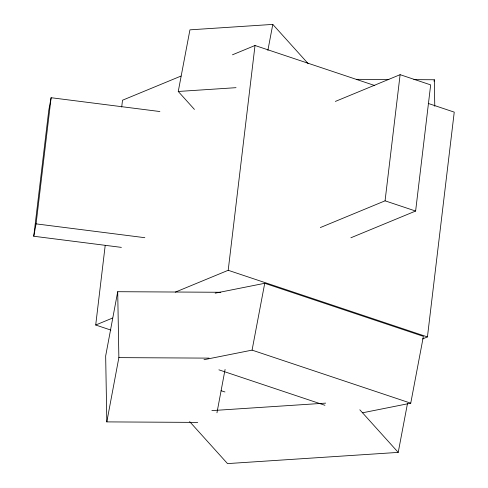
<?xml version="1.0" encoding="UTF-8"?>
<svg xmlns="http://www.w3.org/2000/svg" width="488" height="488" viewBox="0 0 488 488"><rect width="100%" height="100%" fill="white"/><g stroke="black" fill="none" stroke-linecap="round" stroke-linejoin="round"><path stroke-width="0.73" d="M121.372 247.379L33.757 236.247L48.8 110.093L51.118 97.716L159.881 111.538M33.757 236.247L36.075 223.87L51.118 97.716M110.867 330.083L95.709 325.014L105.188 245.537M121.701 107.031L122.518 100.217L181.011 76.061M175.344 292.123L228.201 270.291L255.011 45.494L374.839 85.571M320.323 227.567L385.069 200.824L400.111 74.676L430.666 84.894L415.623 211.042L350.878 237.784M422.504 338.959L427.439 336.921L454.243 112.13L428.257 103.438M220.728 292.275L117.712 291.702L105.664 355.978L106.817 421.894L197.719 422.401M106.817 421.894L118.865 357.625L117.712 291.702M216.959 412.781L225.084 369.434M434.039 81.24L434.314 79.757L413.867 79.642M194.425 109.41L178.254 91.469L189.936 29.841L272.798 24.4L308.172 63.635M267.875 50.386L272.798 24.4M203.996 359.705L252.076 350.122L264.728 283.29L423.401 336.36L410.743 403.186L362.663 412.775M189.606 421.565L227.512 463.6L398.22 452.394L407.51 403.387M232.459 54.808L255.011 45.494M335.366 101.419L400.111 74.676M95.709 325.014L112.624 318.024M215.165 293.172L264.728 283.29M178.254 91.469L236.033 87.675M211.871 410.603L325.679 403.131M356.295 79.324L388.869 79.501M118.865 357.625L209.004 358.125M36.075 223.87L144.838 237.693M385.069 200.824L415.623 211.042M228.201 270.291L427.439 336.921M252.076 350.122L410.743 403.186M218.899 369.825L324.916 405.284M359.815 409.792L398.22 452.394M434.314 79.757L434.777 106.274M224.95 391.955A63.745 21.698 6.8 0 1 221.094 390.735"/></g></svg>
